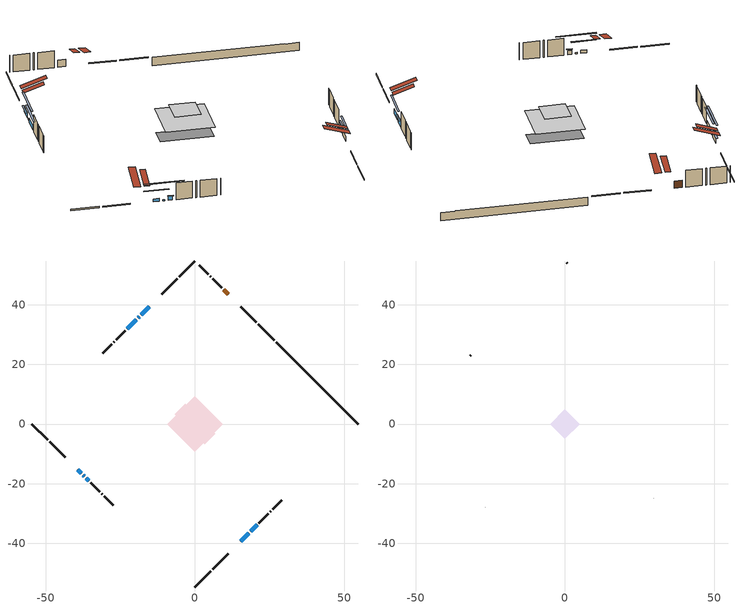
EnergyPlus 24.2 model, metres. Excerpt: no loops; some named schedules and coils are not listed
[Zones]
conditioned space
 floor adiabatic (AdiabaticFloorConstruction): -9.27,0 0,9.27 9.27,0 0,-9.27 z3.14
 floor foundation (Slab1 construction): -6.86,3.22 -3.22,6.86 6.86,-3.22 3.22,-6.86 z-1.69
 wall outside (RimJoist1 construction): 0,-54.67 5.34,-49.34 / -54.67,0 -49.34,-5.34 / 0,54.67 -5.34,49.34 / 26.56,28.11 21.22,33.45 z0.7:1
 wall outside (RimJoist2 construction): 5.99,-48.68 11.14,-43.53 / -48.68,-5.99 -43.53,-11.14 / -5.99,48.68 -11.14,43.53 / 20.56,34.11 15.42,39.26 z0.7:1
 wall outside (AdiabaticWallConstruction 1): 11.15,43.52 9.68,45 z0.7:2.73
 wall outside (AdiabaticWallConstruction): -15.4,39.27 -18,36.68 z0.7:2.06; 15.4,-39.27 18.02,-36.66 z0.7:2.08; -39.27,-15.4 -38.19,-16.48 z0.7:1.55; -18.65,36.02 -19.08,35.59 / -37.54,-17.13 -37.11,-17.56 z0.7:1.04; 18.67,-36 20.81,-33.87 z0.7:2.38; -36.46,-18.21 -35.7,-18.98 z0.7:1.9; -19.73,34.94 -22.73,31.95 z0.7:1.88
 wall outside (Wall1 construction): 21.46,-33.21 24.52,-30.15 / -35.04,-19.63 -31.98,-22.69 / -23.38,31.29 -26.44,28.23 / 9.02,45.65 5.96,48.71 z0.7:5.58
 wall outside (Wall2 construction): 25.18,-29.49 25.37,-29.31 / -31.32,-23.35 -31.14,-23.53 / -27.1,27.57 -27.28,27.39 / 5.3,49.37 5.12,49.55 z0.7:5.58
 wall outside (Wall3 construction): 26.02,-28.65 29.1,-25.57 / -30.48,-24.19 -27.4,-27.27 / -27.94,26.73 -31.02,23.65 / 4.46,50.21 1.38,53.29 z0.7:5.58
 wall foundation (FoundationWall1 construction): 27.21,27.46,-1.69 27.21,27.46,0.7 51.93,2.75,0.7 51.93,2.75,0.6 54.67,0,0.6 54.67,0,-1.69
 window (WindowConstruction): -15.4,39.27 -18,36.68 z0.7:2.06
 window (WindowConstruction 4): 15.4,-39.27 18.02,-36.66 z0.7:2.07
 window (WindowConstruction 5): -39.27,-15.4 -38.2,-16.48 z0.7:1.55
 window (WindowConstruction 6): -18.65,36.02 -19.08,35.6 z0.7:1.04
 window (WindowConstruction 7): -37.54,-17.13 -37.11,-17.56 z0.7:1.04
 window (WindowConstruction 1): 18.67,-36 20.81,-33.87 z0.7:2.38
 window (WindowConstruction 2): -36.46,-18.21 -35.7,-18.97 z0.7:1.9
 window (WindowConstruction 3): -19.73,34.94 -22.72,31.95 z0.7:1.88
 door (Door): 11.15,43.52 9.68,45 z0.7:2.73
 ceiling adiabatic (AdiabaticFloorConstruction): 0,-9.27 9.27,0 0,9.27 -9.27,0 z3.14
 roof outside (Roof2 construction): 14.75,-39.92,5.58 10.84,-36.02,7.42 9.81,-37.05,7.42 13.72,-40.95,5.58; -39.92,-14.75,5.58 -36.02,-10.84,7.42 -37.05,-9.81,7.42 -40.95,-13.72,5.58; -14.75,39.92,5.58 -10.84,36.02,7.42 -9.81,37.05,7.42 -13.72,40.95,5.58; 11.81,42.86,5.58 7.9,38.95,7.42 8.93,37.92,7.42 12.84,41.83,5.58
attic - vented
 floor to conditioned space (Floor1 construction Reversed): -4.91,0 0,4.91 4.91,0 0,-4.91 z5.58
 wall outside (Wall4 construction): 29.76,-24.91 29.83,-24.85 / -26.74,-27.93 -26.68,-27.99 / -31.68,22.99 -31.74,22.93 / 0.72,53.95 0.66,54.02 z0.7:5.58
 roof outside (Roof1 construction): 13.06,-41.61,5.58 8.27,-36.82,7.83 7.01,-38.09,7.83 11.8,-42.87,5.58; -41.61,-13.06,5.58 -36.82,-8.27,7.83 -38.09,-7.01,7.83 -42.87,-11.8,5.58; -13.06,41.61,5.58 -8.27,36.82,7.83 -7.01,38.09,7.83 -11.8,42.87,5.58; 13.5,41.17,5.58 8.71,36.39,7.83 9.97,35.13,7.83 14.76,39.91,5.58
shading: -18.14,36.53 -15.26,39.41 -15.55,39.7 -18.43,36.82 z2.26; 19.84,-34.83 13.58,-41.09 13.87,-41.38 20.13,-35.12 z4.65; -36.37,-18.3 -41.09,-13.58 -41.38,-13.87 -36.66,-18.59 z4.13; -22.67,32 -15.06,39.61 -15.35,39.9 -22.96,32.29 z6.12; -33.52,-21.15 -41.13,-13.54 -41.42,-13.83 -33.81,-21.44 z6.12; 20.95,-33.72 18.53,-36.14 18.82,-36.43 21.24,-34.01 z2.58; -35.56,-19.12 -36.6,-18.07 -36.89,-18.36 -35.85,-19.41 z2.1; -24.55,30.12 -17.91,36.76 -18.2,37.05 -24.84,30.41 z4.46
[Building]
Building 1: Terrain=Suburbs
[Site:Location]
Mont Joli AP_QC: Latitude {deg}=48.61; Longitude {deg}=-68.21; Time Zone {hr}=-5; Elevation {m}=52; Keep Site Location Information=Yes
[Site:GroundTemperature:Shallow]
-0.843868, -3.04892, -3.2255, -2.1791, 2.02165, 6.20283, 9.82768, 12.1239, 12.319, 10.4514, 6.91898, 2.86606
[Site:WaterMainsTemperature]
Calculation Method=Schedule; Temperature Schedule=mains temperature schedule
[Material] Roughness=Rough; Thermal Absorptance=0.9
Name | Thickness {m} | Conductivity {W/m-K} | Density {kg/m3} | Specific Heat {J/kg-K} | Solar Absorptance | Visible Absorptance
asphalt or fiberglass shingles | 0.00635 | 0.162714 | 1121.4 | 1465.45 | 0.84 | 0.84
ceiling loosefill ins | 0.169333 | 0.0480833 | 16.02 | 1046.75 | 0.7 | 0.7
ceiling stud and cavity | 0.1397 | 0.10237 | 65.682 | 1177.47 | 0.7 | 0.7
concrete 4.0 in. | 0.1016 | 1.803125 | 2242.8 | 837.4 | 0.7 | 0.7
concrete 8.0 in. | 0.2032 | 1.803125 | 2242.8 | 837.4 | 0.7 | 0.7
door material | 0.04445 | 0.0451087 | 512.64 | 1214.23 | 0.7 | 0.7
exterior vertical ins | 0.0244104 | 0.029427 | 32.04 | 1214.23 | 0.7 | 0.7
floor covering | 0.0127 | 0.0433444 | 54.468 | 1339.84 | 0.6 | 0.6
floor rigid ins; wall rigid ins 1 | 0.512978 | 0.029427 | 32.04 | 1214.23 | 0.7 | 0.7
floor stud and cavity | 0.1397 | 1.75129 | 37.0049 | 1207.88 | 0.7 | 0.7
furniture material conditioned space 1 | 0.1524 | 0.115458 | 640.8 | 1214.23 | 0.6 | 0.6
gypsum board | 0.0127 | 0.160291 | 801 | 837.4 | 0.6 | 0.6
gypsum board 1 | 0.0127 | 0.160291 | 801 | 837.4 | 0.7 | 0.7
osb sheathing 0.5 in. | 0.0127 | 0.115458 | 512.64 | 1214.23 | 0.7 | 0.7
osb sheathing 0.75 in. | 0.01905 | 0.115458 | 512.64 | 1214.23 | 0.7 | 0.7
osb sheathing 2.0 in. | 0.0508 | 0.115458 | 512.64 | 1214.23 | 0.7 | 0.7
rim joist stud and cavity | 0.0508 | 0.0451784 | 125.044 | 1163.47 | 0.6 | 0.6
rim joist stud and cavity 1 | 0.0508 | 0.029095 | 125.044 | 1163.47 | 0.6 | 0.6
roof rigid ins | 0.103632 | 0.029427 | 32.04 | 1214.23 | 0.7 | 0.7
roof stud and cavity | 0.2032 | 0.321642 | 78.34581 | 1123.46 | 0.7 | 0.7
wall rigid ins | 0.051816 | 0.029427 | 32.04 | 1214.23 | 0.7 | 0.7
wall stud and cavity | 0.1397 | 0.220388 | 139.0536 | 1170.24 | 0.7 | 0.7
wall stud and cavity 1 | 0.1397 | 0.365628 | 139.0536 | 1170.24 | 0.7 | 0.7
wall stud and cavity 2 | 0.1397 | 0.217966 | 139.0536 | 1170.24 | 0.7 | 0.7
wall stud and cavity 3 | 0.0889 | 6.9971 | 50.32683 | 1063.81 | 0.6 | 0.6
wall stud and cavity 4 | 0.0889 | 0.380278 | 52.3479 | 1209.89 | 0.7 | 0.7
wall stud and cavity 5 | 0.0889 | 0.391764 | 83.0341 | 1211.67 | 0.7 | 0.7
wood siding | 0.0254 | 0.102417 | 544.68 | 1172.36 | 0.4 | 0.4
wood siding 1 | 0.00254 | 0.102417 | 544.68 | 1172.36 | 0.4 | 0.4
wood siding 2; wood siding 3; wood siding 4 | 0.0254 | 0.102417 | 544.68 | 1172.36 | 0.7 | 0.7
[WindowMaterial:SimpleGlazingSystem]
Name | U-Factor {W/m2-K} | Solar Heat Gain Coefficient
WindowMaterial | 2.915653 | 0.67
WindowMaterial 1 | 2.89748 | 0.69
WindowMaterial 2 | 2.77768 | 0.66
WindowMaterial 3 | 2.92871 | 0.66
WindowMaterial 4 | 2.91452 | 0.67
WindowMaterial 5 | 2.76291 | 0.62
WindowMaterial 6 | 3.07009 | 0.43
[Construction]
AdiabaticFloorConstruction: floor stud and cavity, floor rigid ins, osb sheathing 0.75 in., floor covering
AdiabaticWallConstruction: wood siding 3, wall rigid ins 1, wall stud and cavity 4, gypsum board
AdiabaticWallConstruction 1: wood siding 4, wall rigid ins 1, wall stud and cavity 4, gypsum board
Door: door material
Floor1 construction Reversed: gypsum board, ceiling stud and cavity, ceiling loosefill ins
FoundationWall1 construction: concrete 8.0 in., gypsum board 1
furniture construction conditioned space 1: furniture material conditioned space 1
PartitionWallConstruction: gypsum board, wall stud and cavity 5, gypsum board
RimJoist1 construction: wood siding 2, osb sheathing 2.0 in., rim joist stud and cavity
RimJoist2 construction: wood siding 2, osb sheathing 2.0 in., rim joist stud and cavity 1
Roof1 construction: asphalt or fiberglass shingles
Roof2 construction: asphalt or fiberglass shingles, roof rigid ins, osb sheathing 0.75 in., roof stud and cavity, gypsum board
Slab1 construction: concrete 4.0 in.
Wall1 construction: wood siding, wall rigid ins, osb sheathing 0.5 in., wall stud and cavity, gypsum board
Wall2 construction: wood siding, wall rigid ins, osb sheathing 0.5 in., wall stud and cavity 1, gypsum board
Wall3 construction: wood siding, wall rigid ins, osb sheathing 0.5 in., wall stud and cavity 2, gypsum board
Wall4 construction: wood siding 1, wall stud and cavity 3
WindowConstruction: WindowMaterial
WindowConstruction 1: WindowMaterial 1
WindowConstruction 2: WindowMaterial 2
WindowConstruction 3: WindowMaterial 3
WindowConstruction 4: WindowMaterial 4
WindowConstruction 5: WindowMaterial 5
WindowConstruction 6; WindowConstruction 7: WindowMaterial 6
[Zone] Multiplier=1; Part of Total Floor Area=Yes
Name | Volume {m3}
attic - vented | 17.6972
conditioned space | 613.2
[Space]
Name | Zone | Volume {m3}
attic - vented 1 | attic - vented | 17.6972
conditioned space 1 | conditioned space | 613.2
[ZoneInfiltration:EffectiveLeakageArea]
infil attic - vented 1: Zone or Space=attic - vented 1; Schedule=Always On Discrete; Effective Air Leakage Area {cm2}=1680.35; Stack Coefficient=0.000496045; Wind Coefficient=1.50481e-05
[ZoneMixing]
whole house fan mix: Zone or Space=attic - vented; Schedule=Always On Continuous; Design Flow Rate Calculation Method=Flow/Zone; Design Flow Rate {m3/s}=0; Source Zone or Space=conditioned space
[SurfaceProperty:ExposedFoundationPerimeter]
Slab1: Exposed Perimeter Calculation Method=TotalExposedPerimeter; Total Exposed Perimeter {m}=38.831
[InternalMass] Zone or ZoneList=conditioned space; Space or SpaceList=conditioned space 1
Name | Construction | Surface Area {m2}
furniture mass conditioned space 1 | furniture construction conditioned space 1 | 98.1201
partition wall mass | PartitionWallConstruction | 245.3
[Lights]
interior lighting: Zone or ZoneList or Space or SpaceList=conditioned space 1; Schedule=interior lighting schedule; Design Level Calculation Method=LightingLevel; Lighting Level {W}=343.2; Return Air Fraction=0; Fraction Radiant=0.6; Fraction Visible=0.2; Fraction Replaceable=1
[People]
occupants: Zone or ZoneList or Space or SpaceList=conditioned space 1; Number of People Schedule=occupants schedule; Number of People Calculation Method=People; Number of People=3; Fraction Radiant=0.314171; Sensible Heat Fraction=0.56303; Activity Level Schedule=occupants activity schedule; Carbon Dioxide Generation Rate {m3/s-W}=0; Enable ASHRAE 55 Comfort Warnings=No; Mean Radiant Temperature Calculation Type=EnclosureAveraged
[ElectricEquipment] Zone or ZoneList or Space or SpaceList=conditioned space 1; Design Level Calculation Method=EquipmentLevel
Name | Schedule | Design Level {W} | Fraction Latent | Fraction Radiant | Fraction Lost
clothes dryer | clothes dryer schedule | 140.772 | 0.015 | 0.081 | 0.85
clothes washer | clothes washer schedule | 32.1985 | 0.03 | 0.162 | 0.7
cooking range | cooking range schedule | 215.147 | 0.08 | 0.432 | 0.2
dishwasher | dishwasher schedule | 66.8632 | 0.3 | 0.18 | 0.4
fridge | fridge schedule | 72.9452 | 0 | 0.6 | 0
mech vent house fan | mech vent house fan schedule | 10 | 0 | 0 | 1
mech vent house fan cfis | mech vent house fan cfis schedule | 0 | 0 | 0 | 0
misc plug loads | misc plug loads schedule | 494.7 | 0.045 | 0.513 | 0.1
whole house fan | Always On Discrete | 0 | 0 | 0 | 1
[OtherEquipment] Zone or ZoneList or Space or SpaceList=conditioned space 1; Design Level Calculation Method=EquipmentLevel
Name | Fuel Type | Schedule | Design Level {W} | Fraction Latent | Fraction Radiant | Fraction Lost
clothes dryer 1 | Electricity | clothes dryer schedule | 0 | 0.015 | 0.081 | 0.85
cooking range 1 | Electricity | cooking range schedule | 0 | 0.08 | 0.432 | 0.2
general water use latent | None | general water use schedule | 62.594 | 1 | 0 | 0
general water use sensible | None | general water use schedule | -61.6891 | 0 | 0.6 | 0
mech vent house fan latent load | None | Always On Discrete | 0 | 1 | 0 | 0
mech vent house fan sensible load | None | Always On Discrete | 0 | 0 | 0 | 0
water heater energy adjustment1 | Electricity | Always On Discrete | 0.01 | 0 | 0 | 1
[ZoneInfiltration:DesignFlowRate] Zone or ZoneList or Space or SpaceList=conditioned space 1; Schedule=Always On Discrete; Design Flow Rate Calculation Method=Flow/Zone; Design Flow Rate {m3/s}=0
infil flow; natural vent flow; whole house fan flow
[ZoneControl:Thermostat]
conditioned space Thermostat: Zone or ZoneList=conditioned space; Control Type Schedule=conditioned space Thermostat Schedule; Control 1=conditioned space temperature setpoint; Temperature Difference Between Cutout And Setpoint {deltaC}=0
[ThermostatSetpoint:DualSetpoint]
conditioned space temperature setpoint: Heating Setpoint Temperature Schedule=heating setpoint; Cooling Setpoint Temperature Schedule=cooling setpoint
[AirLoopHVAC:UnitarySystem]
unit heater unitary system: Control Type=Load; Controlling Zone or Thermostat Location=conditioned space; Dehumidification Control Type=None; Availability Schedule=Always On Discrete; Supply Fan=unit heater supply fan; Fan Placement=BlowThrough; Supply Air Fan Operating Mode Schedule=unit heater auto fan schedule; Heating Coil=unit heater htg coil; DX Heating Coil Sizing Ratio=1; Use DOAS DX Cooling Coil=No; Minimum Supply Air Temperature {C}=2; Latent Load Control=SensibleOnlyLoadControl; Cooling Supply Air Flow Rate Method=None; Heating Supply Air Flow Rate Method=SupplyAirFlowRate; Heating Supply Air Flow Rate {m3/s}=0.00141584; No Load Supply Air Flow Rate Method=SupplyAirFlowRate; No Load Supply Air Flow Rate {m3/s}=0; No Load Supply Air Flow Rate Control Set To Low Speed=Yes; Maximum Supply Air Temperature {C}=48.8889; Maximum Outdoor Dry-Bulb Temperature for Supplemental Heater Operation {C}=21; Ancillary On-Cycle Electric Power {W}=0; Ancillary Off-Cycle Electric Power {W}=0
[Zone equipment]
conditioned space: electric baseboard, unit heater unitary system
[Foundation:Kiva]
Foundation Kiva 1: Initial Indoor Air Temperature {C}=21; Wall Height Above Grade {m}=0.700004; Wall Depth Below Slab {m}=0.2032; Custom Block Material Name 1=exterior vertical ins; Custom Block Depth 1 {m}=2.39; Custom Block X Position 1 {m}=0.2159; Custom Block Z Position 1 {m}=0
[Foundation:Kiva:Settings]
Soil Conductivity {W/m-K}=0.849921; Soil Density {kg/m3}=1842.3; Soil Specific Heat {J/kg-K}=418.7; Ground Solar Absorptivity=0.9; Ground Thermal Absorptivity=0.9; Ground Surface Roughness {m}=0.03; Far-Field Width {m}=40; Deep-Ground Boundary Condition=ZeroFlux; Deep-Ground Depth {m}=40; Minimum Cell Dimension {m}=0.2; Maximum Cell Growth Coefficient=3; Simulation Timestep=Timestep
[Exterior:Lights]
exterior lighting: Schedule=exterior lighting schedule; Design Level {W}=75.6
[EnergyManagementSystem:Sensor] Output:Variable or Output:Meter Index Key=conditioned space
Name | Output:Variable or Output:Meter
conditioned_space_clg_unmet_s | Zone Cooling Setpoint Not Met Time
conditioned_space_htg_unmet_s | Zone Heating Setpoint Not Met Time
fridge_tin_s; tin_s; tin_s_1 | Zone Mean Air Temperature
tout_s | Zone Outdoor Air Drybulb Temperature
win_s | Zone Air Humidity Ratio
[Schedule:Constant]
Name | Hourly Value
Always On Continuous; mech vent house fan schedule; mech vent house fan cfis schedule; Always On Discrete | 1
occupants activity schedule | 117.228
fridge schedule; unit heater auto fan schedule | 0
[Schedule:Week:Daily]
interior lighting schedule Week Rule - Jan1-Jan27: interior lighting schedule day, interior lighting schedule day, interior lighting schedule day, interior lighting schedule day, interior lighting schedule day, interior lighting schedule day, interior lighting schedule day, interior lighting schedule default day, interior lighting schedule default day, interior lighting schedule default day, interior lighting schedule default day, interior lighting schedule default day
interior lighting schedule Week Rule - Jan28-Feb3: interior lighting schedule day, interior lighting schedule day, interior lighting schedule day, interior lighting schedule day, interior lighting schedule day 1, interior lighting schedule day 1, interior lighting schedule day 1, interior lighting schedule default day, interior lighting schedule default day, interior lighting schedule default day, interior lighting schedule default day, interior lighting schedule default day
interior lighting schedule Week Rule - Feb4-Feb24: interior lighting schedule day 1, interior lighting schedule day 1, interior lighting schedule day 1, interior lighting schedule day 1, interior lighting schedule day 1, interior lighting schedule day 1, interior lighting schedule day 1, interior lighting schedule default day, interior lighting schedule default day, interior lighting schedule default day, interior lighting schedule default day, interior lighting schedule default day
interior lighting schedule Week Rule - Feb25-Mar3: interior lighting schedule day 1, interior lighting schedule day 1, interior lighting schedule day 1, interior lighting schedule day 1, interior lighting schedule day 2, interior lighting schedule day 2, interior lighting schedule day 2, interior lighting schedule default day, interior lighting schedule default day, interior lighting schedule default day, interior lighting schedule default day, interior lighting schedule default day
interior lighting schedule Week Rule - Mar4-Mar31: interior lighting schedule day 2, interior lighting schedule day 2, interior lighting schedule day 2, interior lighting schedule day 2, interior lighting schedule day 2, interior lighting schedule day 2, interior lighting schedule day 2, interior lighting schedule default day, interior lighting schedule default day, interior lighting schedule default day, interior lighting schedule default day, interior lighting schedule default day
interior lighting schedule Week Rule - Apr1-Apr28: interior lighting schedule day 3, interior lighting schedule day 3, interior lighting schedule day 3, interior lighting schedule day 3, interior lighting schedule day 3, interior lighting schedule day 3, interior lighting schedule day 3, interior lighting schedule default day, interior lighting schedule default day, interior lighting schedule default day, interior lighting schedule default day, interior lighting schedule default day
interior lighting schedule Week Rule - Apr29-May5: interior lighting schedule day 3, interior lighting schedule day 3, interior lighting schedule day 4, interior lighting schedule day 4, interior lighting schedule day 4, interior lighting schedule day 4, interior lighting schedule day 4, interior lighting schedule default day, interior lighting schedule default day, interior lighting schedule default day, interior lighting schedule default day, interior lighting schedule default day
interior lighting schedule Week Rule - May6-May26: interior lighting schedule day 4, interior lighting schedule day 4, interior lighting schedule day 4, interior lighting schedule day 4, interior lighting schedule day 4, interior lighting schedule day 4, interior lighting schedule day 4, interior lighting schedule default day, interior lighting schedule default day, interior lighting schedule default day, interior lighting schedule default day, interior lighting schedule default day
interior lighting schedule Week Rule - May27-Jun2: interior lighting schedule day 4, interior lighting schedule day 4, interior lighting schedule day 4, interior lighting schedule day 4, interior lighting schedule day 4, interior lighting schedule day 5, interior lighting schedule day 5, interior lighting schedule default day, interior lighting schedule default day, interior lighting schedule default day, interior lighting schedule default day, interior lighting schedule default day
interior lighting schedule Week Rule - Jun3-Jun30: interior lighting schedule day 5, interior lighting schedule day 5, interior lighting schedule day 5, interior lighting schedule day 5, interior lighting schedule day 5, interior lighting schedule day 5, interior lighting schedule day 5, interior lighting schedule default day, interior lighting schedule default day, interior lighting schedule default day, interior lighting schedule default day, interior lighting schedule default day
interior lighting schedule Week Rule - Jul1-Jul28: interior lighting schedule day 6, interior lighting schedule day 6, interior lighting schedule day 6, interior lighting schedule day 6, interior lighting schedule day 6, interior lighting schedule day 6, interior lighting schedule day 6, interior lighting schedule default day, interior lighting schedule default day, interior lighting schedule default day, interior lighting schedule default day, interior lighting schedule default day
interior lighting schedule Week Rule - Jul29-Aug4: interior lighting schedule day 6, interior lighting schedule day 6, interior lighting schedule day 6, interior lighting schedule day 7, interior lighting schedule day 7, interior lighting schedule day 7, interior lighting schedule day 7, interior lighting schedule default day, interior lighting schedule default day, interior lighting schedule default day, interior lighting schedule default day, interior lighting schedule default day
interior lighting schedule Week Rule - Aug5-Aug25: interior lighting schedule day 7, interior lighting schedule day 7, interior lighting schedule day 7, interior lighting schedule day 7, interior lighting schedule day 7, interior lighting schedule day 7, interior lighting schedule day 7, interior lighting schedule default day, interior lighting schedule default day, interior lighting schedule default day, interior lighting schedule default day, interior lighting schedule default day
interior lighting schedule Week Rule - Aug26-Sep1: interior lighting schedule day 7, interior lighting schedule day 7, interior lighting schedule day 7, interior lighting schedule day 7, interior lighting schedule day 7, interior lighting schedule day 7, interior lighting schedule day 8, interior lighting schedule default day, interior lighting schedule default day, interior lighting schedule default day, interior lighting schedule default day, interior lighting schedule default day
interior lighting schedule Week Rule - Sep2-Sep29: interior lighting schedule day 8, interior lighting schedule day 8, interior lighting schedule day 8, interior lighting schedule day 8, interior lighting schedule day 8, interior lighting schedule day 8, interior lighting schedule day 8, interior lighting schedule default day, interior lighting schedule default day, interior lighting schedule default day, interior lighting schedule default day, interior lighting schedule default day
interior lighting schedule Week Rule - Sep30-Oct6: interior lighting schedule day 8, interior lighting schedule day 9, interior lighting schedule day 9, interior lighting schedule day 9, interior lighting schedule day 9, interior lighting schedule day 9, interior lighting schedule day 9, interior lighting schedule default day, interior lighting schedule default day, interior lighting schedule default day, interior lighting schedule default day, interior lighting schedule default day
interior lighting schedule Week Rule - Oct7-Oct27: interior lighting schedule day 9, interior lighting schedule day 9, interior lighting schedule day 9, interior lighting schedule day 9, interior lighting schedule day 9, interior lighting schedule day 9, interior lighting schedule day 9, interior lighting schedule default day, interior lighting schedule default day, interior lighting schedule default day, interior lighting schedule default day, interior lighting schedule default day
interior lighting schedule Week Rule - Oct28-Nov3: interior lighting schedule day 9, interior lighting schedule day 9, interior lighting schedule day 9, interior lighting schedule day 9, interior lighting schedule day 10, interior lighting schedule day 10, interior lighting schedule day 10, interior lighting schedule default day, interior lighting schedule default day, interior lighting schedule default day, interior lighting schedule default day, interior lighting schedule default day
interior lighting schedule Week Rule - Nov4-Nov24: interior lighting schedule day 10, interior lighting schedule day 10, interior lighting schedule day 10, interior lighting schedule day 10, interior lighting schedule day 10, interior lighting schedule day 10, interior lighting schedule day 10, interior lighting schedule default day, interior lighting schedule default day, interior lighting schedule default day, interior lighting schedule default day, interior lighting schedule default day
interior lighting schedule Week Rule - Nov25-Dec1: interior lighting schedule day 10, interior lighting schedule day 10, interior lighting schedule day 10, interior lighting schedule day 10, interior lighting schedule day 10, interior lighting schedule day 10, interior lighting schedule day 11, interior lighting schedule default day, interior lighting schedule default day, interior lighting schedule default day, interior lighting schedule default day, interior lighting schedule default day
interior lighting schedule Week Rule - Dec2-Dec31: interior lighting schedule day 11, interior lighting schedule day 11, interior lighting schedule day 11, interior lighting schedule day 11, interior lighting schedule day 11, interior lighting schedule day 11, interior lighting schedule day 11, interior lighting schedule default day, interior lighting schedule default day, interior lighting schedule default day, interior lighting schedule default day, interior lighting schedule default day
occupants schedule Week Rule - Jan1-Dec31: occupants schedule day, occupants schedule day, occupants schedule day, occupants schedule day, occupants schedule day, occupants schedule day, occupants schedule day, occupants schedule default day, occupants schedule default day, occupants schedule default day, occupants schedule default day, occupants schedule default day
clothes dryer schedule Week Rule - Jan1-Dec31: clothes dryer schedule day, clothes dryer schedule day, clothes dryer schedule day, clothes dryer schedule day, clothes dryer schedule day, clothes dryer schedule day, clothes dryer schedule day, clothes dryer schedule default day, clothes dryer schedule default day, clothes dryer schedule default day, clothes dryer schedule default day, clothes dryer schedule default day
clothes washer schedule Week Rule - Jan1-Dec31: clothes washer schedule day, clothes washer schedule day, clothes washer schedule day, clothes washer schedule day, clothes washer schedule day, clothes washer schedule day, clothes washer schedule day, clothes washer schedule default day, clothes washer schedule default day, clothes washer schedule default day, clothes washer schedule default day, clothes washer schedule default day
cooking range schedule Week Rule - Jan1-Dec31: cooking range schedule day, cooking range schedule day, cooking range schedule day, cooking range schedule day, cooking range schedule day, cooking range schedule day, cooking range schedule day, cooking range schedule default day, cooking range schedule default day, cooking range schedule default day, cooking range schedule default day, cooking range schedule default day
dishwasher schedule Week Rule - Jan1-Dec31: dishwasher schedule day, dishwasher schedule day, dishwasher schedule day, dishwasher schedule day, dishwasher schedule day, dishwasher schedule day, dishwasher schedule day, dishwasher schedule default day, dishwasher schedule default day, dishwasher schedule default day, dishwasher schedule default day, dishwasher schedule default day
misc plug loads schedule Week Rule - Jan1-Dec31: misc plug loads schedule day, misc plug loads schedule day, misc plug loads schedule day, misc plug loads schedule day, misc plug loads schedule day, misc plug loads schedule day, misc plug loads schedule day, misc plug loads schedule default day, misc plug loads schedule default day, misc plug loads schedule default day, misc plug loads schedule default day, misc plug loads schedule default day
general water use schedule Week Rule - Jan1-Dec31: general water use schedule day, general water use schedule day, general water use schedule day, general water use schedule day, general water use schedule day, general water use schedule day, general water use schedule day, general water use schedule default day, general water use schedule default day, general water use schedule default day, general water use schedule default day, general water use schedule default day
exterior lighting schedule Week Rule - Jan1-Jan27: exterior lighting schedule day, exterior lighting schedule day, exterior lighting schedule day, exterior lighting schedule day, exterior lighting schedule day, exterior lighting schedule day, exterior lighting schedule day, exterior lighting schedule default day, exterior lighting schedule default day, exterior lighting schedule default day, exterior lighting schedule default day, exterior lighting schedule default day
exterior lighting schedule Week Rule - Jan28-Feb3: exterior lighting schedule day, exterior lighting schedule day, exterior lighting schedule day, exterior lighting schedule day, exterior lighting schedule day 1, exterior lighting schedule day 1, exterior lighting schedule day 1, exterior lighting schedule default day, exterior lighting schedule default day, exterior lighting schedule default day, exterior lighting schedule default day, exterior lighting schedule default day
exterior lighting schedule Week Rule - Feb4-Feb24: exterior lighting schedule day 1, exterior lighting schedule day 1, exterior lighting schedule day 1, exterior lighting schedule day 1, exterior lighting schedule day 1, exterior lighting schedule day 1, exterior lighting schedule day 1, exterior lighting schedule default day, exterior lighting schedule default day, exterior lighting schedule default day, exterior lighting schedule default day, exterior lighting schedule default day
exterior lighting schedule Week Rule - Feb25-Mar3: exterior lighting schedule day 1, exterior lighting schedule day 1, exterior lighting schedule day 1, exterior lighting schedule day 1, exterior lighting schedule day 2, exterior lighting schedule day 2, exterior lighting schedule day 2, exterior lighting schedule default day, exterior lighting schedule default day, exterior lighting schedule default day, exterior lighting schedule default day, exterior lighting schedule default day
exterior lighting schedule Week Rule - Mar4-Mar31: exterior lighting schedule day 2, exterior lighting schedule day 2, exterior lighting schedule day 2, exterior lighting schedule day 2, exterior lighting schedule day 2, exterior lighting schedule day 2, exterior lighting schedule day 2, exterior lighting schedule default day, exterior lighting schedule default day, exterior lighting schedule default day, exterior lighting schedule default day, exterior lighting schedule default day
exterior lighting schedule Week Rule - Apr1-Apr28: exterior lighting schedule day 3, exterior lighting schedule day 3, exterior lighting schedule day 3, exterior lighting schedule day 3, exterior lighting schedule day 3, exterior lighting schedule day 3, exterior lighting schedule day 3, exterior lighting schedule default day, exterior lighting schedule default day, exterior lighting schedule default day, exterior lighting schedule default day, exterior lighting schedule default day
exterior lighting schedule Week Rule - Apr29-May5: exterior lighting schedule day 3, exterior lighting schedule day 3, exterior lighting schedule day 4, exterior lighting schedule day 4, exterior lighting schedule day 4, exterior lighting schedule day 4, exterior lighting schedule day 4, exterior lighting schedule default day, exterior lighting schedule default day, exterior lighting schedule default day, exterior lighting schedule default day, exterior lighting schedule default day
exterior lighting schedule Week Rule - May6-May26: exterior lighting schedule day 4, exterior lighting schedule day 4, exterior lighting schedule day 4, exterior lighting schedule day 4, exterior lighting schedule day 4, exterior lighting schedule day 4, exterior lighting schedule day 4, exterior lighting schedule default day, exterior lighting schedule default day, exterior lighting schedule default day, exterior lighting schedule default day, exterior lighting schedule default day
exterior lighting schedule Week Rule - May27-Jun2: exterior lighting schedule day 4, exterior lighting schedule day 4, exterior lighting schedule day 4, exterior lighting schedule day 4, exterior lighting schedule day 4, exterior lighting schedule day 5, exterior lighting schedule day 5, exterior lighting schedule default day, exterior lighting schedule default day, exterior lighting schedule default day, exterior lighting schedule default day, exterior lighting schedule default day
exterior lighting schedule Week Rule - Jun3-Jun30: exterior lighting schedule day 5, exterior lighting schedule day 5, exterior lighting schedule day 5, exterior lighting schedule day 5, exterior lighting schedule day 5, exterior lighting schedule day 5, exterior lighting schedule day 5, exterior lighting schedule default day, exterior lighting schedule default day, exterior lighting schedule default day, exterior lighting schedule default day, exterior lighting schedule default day
exterior lighting schedule Week Rule - Jul1-Jul28: exterior lighting schedule day 6, exterior lighting schedule day 6, exterior lighting schedule day 6, exterior lighting schedule day 6, exterior lighting schedule day 6, exterior lighting schedule day 6, exterior lighting schedule day 6, exterior lighting schedule default day, exterior lighting schedule default day, exterior lighting schedule default day, exterior lighting schedule default day, exterior lighting schedule default day
exterior lighting schedule Week Rule - Jul29-Aug4: exterior lighting schedule day 6, exterior lighting schedule day 6, exterior lighting schedule day 6, exterior lighting schedule day 7, exterior lighting schedule day 7, exterior lighting schedule day 7, exterior lighting schedule day 7, exterior lighting schedule default day, exterior lighting schedule default day, exterior lighting schedule default day, exterior lighting schedule default day, exterior lighting schedule default day
exterior lighting schedule Week Rule - Aug5-Aug25: exterior lighting schedule day 7, exterior lighting schedule day 7, exterior lighting schedule day 7, exterior lighting schedule day 7, exterior lighting schedule day 7, exterior lighting schedule day 7, exterior lighting schedule day 7, exterior lighting schedule default day, exterior lighting schedule default day, exterior lighting schedule default day, exterior lighting schedule default day, exterior lighting schedule default day
exterior lighting schedule Week Rule - Aug26-Sep1: exterior lighting schedule day 7, exterior lighting schedule day 7, exterior lighting schedule day 7, exterior lighting schedule day 7, exterior lighting schedule day 7, exterior lighting schedule day 7, exterior lighting schedule day 8, exterior lighting schedule default day, exterior lighting schedule default day, exterior lighting schedule default day, exterior lighting schedule default day, exterior lighting schedule default day
exterior lighting schedule Week Rule - Sep2-Sep29: exterior lighting schedule day 8, exterior lighting schedule day 8, exterior lighting schedule day 8, exterior lighting schedule day 8, exterior lighting schedule day 8, exterior lighting schedule day 8, exterior lighting schedule day 8, exterior lighting schedule default day, exterior lighting schedule default day, exterior lighting schedule default day, exterior lighting schedule default day, exterior lighting schedule default day
[Schedule:Year]
interior lighting schedule: interior lighting schedule Week Rule - Jan1-Jan27, 1, 1, 1, 27, interior lighting schedule Week Rule - Jan28-Feb3, 1, 28, 2, 3, interior lighting schedule Week Rule - Feb4-Feb24, 2, 4, 2, 24, interior lighting schedule Week Rule - Feb25-Mar3, 2, 25, 3, 3, interior lighting schedule Week Rule - Mar4-Mar31, 3, 4, 3, 31, interior lighting schedule Week Rule - Apr1-Apr28, 4, 1, 4, 28, interior lighting schedule Week Rule - Apr29-May5, 4, 29, 5, 5, interior lighting schedule Week Rule - May6-May26, 5, 6, 5, 26, interior lighting schedule Week Rule - May27-Jun2, 5, 27, 6, 2, interior lighting schedule Week Rule - Jun3-Jun30, 6, 3, 6, 30, interior lighting schedule Week Rule - Jul1-Jul28, 7, 1, 7, 28, interior lighting schedule Week Rule - Jul29-Aug4, 7, 29, 8, 4, interior lighting schedule Week Rule - Aug5-Aug25, 8, 5, 8, 25, interior lighting schedule Week Rule - Aug26-Sep1, 8, 26, 9, 1, interior lighting schedule Week Rule - Sep2-Sep29, 9, 2, 9, 29, interior lighting schedule Week Rule - Sep30-Oct6, 9, 30, 10, 6, interior lighting schedule Week Rule - Oct7-Oct27, 10, 7, 10, 27, interior lighting schedule Week Rule - Oct28-Nov3, 10, 28, 11, 3, interior lighting schedule Week Rule - Nov4-Nov24, 11, 4, 11, 24, interior lighting schedule Week Rule - Nov25-Dec1, 11, 25, 12, 1, interior lighting schedule Week Rule - Dec2-Dec31, 12, 2, 12, 31
occupants schedule: occupants schedule Week Rule - Jan1-Dec31, 1, 1, 12, 31
clothes dryer schedule: clothes dryer schedule Week Rule - Jan1-Dec31, 1, 1, 12, 31
clothes washer schedule: clothes washer schedule Week Rule - Jan1-Dec31, 1, 1, 12, 31
cooking range schedule: cooking range schedule Week Rule - Jan1-Dec31, 1, 1, 12, 31
dishwasher schedule: dishwasher schedule Week Rule - Jan1-Dec31, 1, 1, 12, 31
misc plug loads schedule: misc plug loads schedule Week Rule - Jan1-Dec31, 1, 1, 12, 31
general water use schedule: general water use schedule Week Rule - Jan1-Dec31, 1, 1, 12, 31
exterior lighting schedule: exterior lighting schedule Week Rule - Jan1-Jan27, 1, 1, 1, 27, exterior lighting schedule Week Rule - Jan28-Feb3, 1, 28, 2, 3, exterior lighting schedule Week Rule - Feb4-Feb24, 2, 4, 2, 24, exterior lighting schedule Week Rule - Feb25-Mar3, 2, 25, 3, 3, exterior lighting schedule Week Rule - Mar4-Mar31, 3, 4, 3, 31, exterior lighting schedule Week Rule - Apr1-Apr28, 4, 1, 4, 28, exterior lighting schedule Week Rule - Apr29-May5, 4, 29, 5, 5, exterior lighting schedule Week Rule - May6-May26, 5, 6, 5, 26, exterior lighting schedule Week Rule - May27-Jun2, 5, 27, 6, 2, exterior lighting schedule Week Rule - Jun3-Jun30, 6, 3, 6, 30, exterior lighting schedule Week Rule - Jul1-Jul28, 7, 1, 7, 28, exterior lighting schedule Week Rule - Jul29-Aug4, 7, 29, 8, 4, exterior lighting schedule Week Rule - Aug5-Aug25, 8, 5, 8, 25, exterior lighting schedule Week Rule - Aug26-Sep1, 8, 26, 9, 1, exterior lighting schedule Week Rule - Sep2-Sep29, 9, 2, 9, 29, exterior lighting schedule Week Rule - Sep30-Oct6, 9, 30, 10, 6, exterior lighting schedule Week Rule - Oct7-Oct27, 10, 7, 10, 27, exterior lighting schedule Week Rule - Oct28-Nov3, 10, 28, 11, 3, exterior lighting schedule Week Rule - Nov4-Nov24, 11, 4, 11, 24, exterior lighting schedule Week Rule - Nov25-Dec1, 11, 25, 12, 1, exterior lighting schedule Week Rule - Dec2-Dec31, 12, 2, 12, 31
[Schedule:Compact]
conditioned space Thermostat Schedule: Through: 12/31, For: AllDays, Until: 24:00, 4
mains temperature schedule: Through: 01/01, For: AllDays, Until: 24:00, 4.55833, Through: 01/02, For: AllDays, Until: 24:00, 4.48833, Through: 01/03, For: AllDays, Until: 24:00, 4.41944, Through: 01/04, For: AllDays, Until: 24:00, 4.35111, Through: 01/05, For: AllDays, Until: 24:00, 4.28389, Through: 01/06, For: AllDays, Until: 24:00, 4.21778, Through: 01/07, For: AllDays, Until: 24:00, 4.15278, Through: 01/08, For: AllDays, Until: 24:00, 4.08889, Through: 01/09, For: AllDays, Until: 24:00, 4.02611, Through: 01/10, For: AllDays, Until: 24:00, 3.96444, Through: 01/11, For: AllDays, Until: 24:00, 3.90333, Through: 01/12, For: AllDays, Until: 24:00, 3.84389, Through: 01/13, For: AllDays, Until: 24:00, 3.78556, Through: 01/14, For: AllDays, Until: 24:00, 3.72833, Through: 01/15, For: AllDays, Until: 24:00, 3.67222, Through: 01/16, For: AllDays, Until: 24:00, 3.61722, Through: 01/17, For: AllDays, Until: 24:00, 3.56333, Through: 01/18, For: AllDays, Until: 24:00, 3.51111, Through: 01/19, For: AllDays, Until: 24:00, 3.46, Through: 01/20, For: AllDays, Until: 24:00, 3.41, Through: 01/21, For: AllDays, Until: 24:00, 3.36111, Through: 01/22, For: AllDays, Until: 24:00, 3.31389, Through: 01/23, For: AllDays, Until: 24:00, 3.26778, Through: 01/24, For: AllDays, Until: 24:00, 3.22278, Through: 01/25, For: AllDays, Until: 24:00, 3.17944, Through: 01/26, For: AllDays, Until: 24:00, 3.13722, Through: 01/27, For: AllDays, Until: 24:00, 3.09667, Through: 01/28, For: AllDays, Until: 24:00, 3.05722, Through: 01/29, For: AllDays, Until: 24:00, 3.01944, Through: 01/30, For: AllDays, Until: 24:00, 2.98278, Through: 01/31, For: AllDays, Until: 24:00, 2.94778, Through: 02/01, For: AllDays, Until: 24:00, 2.91389, Through: 02/02, For: AllDays, Until: 24:00, 2.88167, Through: 02/03, For: AllDays, Until: 24:00, 2.85056, Through: 02/04, For: AllDays, Until: 24:00, 2.82111, Through: 02/05, For: AllDays, Until: 24:00, 2.79278, Through: 02/06, For: AllDays, Until: 24:00, 2.76667, Through: 02/07, For: AllDays, Until: 24:00, 2.74111, Through: 02/08, For: AllDays, Until: 24:00, 2.71778, Through: 02/09, For: AllDays, Until: 24:00, 2.69556, Through: 02/10, For: AllDays, Until: 24:00, 2.675, Through: 02/11, For: AllDays, Until: 24:00, 2.65556, Through: 02/12, For: AllDays, Until: 24:00, 2.63833, Through: 02/13, For: AllDays, Until: 24:00, 2.62222, Through: 02/14, For: AllDays, Until: 24:00, 2.60722, Through: 02/15, For: AllDays, Until: 24:00, 2.59389, Through: 02/16, For: AllDays, Until: 24:00, 2.58278, Through: 02/17, For: AllDays, Until: 24:00, 2.57222, Through: 02/18, For: AllDays, Until: 24:00, 2.56389, Through: 02/19, For: AllDays, Until: 24:00, 2.55667, Through: 02/20, For: AllDays, Until: 24:00, 2.55111, Through: 02/21, For: AllDays, Until: 24:00, 2.54722, Through: 02/22, For: AllDays, Until: 24:00, 2.545, Through: 02/23, For: AllDays, Until: 24:00, 2.54389, Through: 02/24, For: AllDays, Until: 24:00, 2.54444, Through: 02/25, For: AllDays, Until: 24:00, 2.54667, Through: 02/26, For: AllDays, Until: 24:00, 2.55056, Through: 02/27, For: AllDays, Until: 24:00, 2.55556, Through: 02/28, For: AllDays, Until: 24:00, 2.56222, Through: 03/01, For: AllDays, Until: 24:00, 2.57056, Through: 03/02, For: AllDays, Until: 24:00, 2.58, Through: 03/03, For: AllDays, Until: 24:00, 2.59167, Through: 03/04, For: AllDays, Until: 24:00, 2.60444, Through: 03/05, For: AllDays, Until: 24:00, 2.61889, Through: 03/06, For: AllDays, Until: 24:00, 2.63444, Through: 03/07, For: AllDays, Until: 24:00, 2.65167, Through: 03/08, For: AllDays, Until: 24:00, 2.67056, Through: 03/09, For: AllDays, Until: 24:00, 2.69111, Through: 03/10, For: AllDays, Until: 24:00, 2.71278, Through: 03/11, For: AllDays, Until: 24:00, 2.73611, Through: 03/12, For: AllDays, Until: 24:00, 2.76111, Through: 03/13, For: AllDays, Until: 24:00, 2.78722, Through: 03/14, For: AllDays, Until: 24:00, 2.815, Through: 03/15, For: AllDays, Until: 24:00, 2.84389, Through: 03/16, For: AllDays, Until: 24:00, 2.87444, Through: 03/17, For: AllDays, Until: 24:00, 2.90667, Through: 03/18, For: AllDays, Until: 24:00, 2.94, Through: 03/19, For: AllDays, Until: 24:00, 2.975, Through: 03/20, For: AllDays, Until: 24:00, 3.01111, Through: 03/21, For: AllDays, Until: 24:00, 3.04889, Through: 03/22, For: AllDays, Until: 24:00, 3.08833, Through: 03/23, For: AllDays, Until: 24:00, 3.12833, Through: 03/24, For: AllDays, Until: 24:00, 3.17056, Through: 03/25, For: AllDays, Until: 24:00, 3.21333, Through: 03/26, For: AllDays, Until: 24:00, 3.25778, Through: 03/27, For: AllDays, Until: 24:00, 3.30389, Through: 03/28, For: AllDays, Until: 24:00, 3.35111, Through: 03/29, For: AllDays, Until: 24:00, 3.39944, Through: 03/30, For: AllDays, Until: 24:00, 3.44889, Through: 03/31, For: AllDays, Until: 24:00, 3.5, Through: 04/01, For: AllDays, Until: 24:00, 3.55222, Through: 04/02, For: AllDays, Until: 24:00, 3.60556, Through: 04/03, For: AllDays, Until: 24:00, 3.66, Through: 04/04, For: AllDays, Until: 24:00, 3.71611, Through: 04/05, For: AllDays, Until: 24:00, 3.77278, Through: 04/06, For: AllDays, Until: 24:00, 3.83111, Through: 04/07, For: AllDays, Until: 24:00, 3.89056, Through: 04/08, For: AllDays, Until: 24:00, 3.95111, Through: 04/09, For: AllDays, Until: 24:00, 4.01278, Through: 04/10, For: AllDays, Until: 24:00, 4.075, Through: 04/11, For: AllDays, Until: 24:00, 4.13889, Through: 04/12, For: AllDays, Until: 24:00, 4.20389, Through: 04/13, For: AllDays, Until: 24:00, 4.27, Through: 04/14, For: AllDays, Until: 24:00, 4.33667, Through: 04/15, For: AllDays, Until: 24:00, 4.40444, Through: 04/16, For: AllDays, Until: 24:00, 4.47333, Through: 04/17, For: AllDays, Until: 24:00, 4.54333, Through: 04/18, For: AllDays, Until: 24:00, 4.61389, Through: 04/19, For: AllDays, Until: 24:00, 4.68556, Through: 04/20, For: AllDays, Until: 24:00, 4.75833, Through: 04/21, For: AllDays, Until: 24:00, 4.83167, Through: 04/22, For: AllDays, Until: 24:00, 4.90611, Through: 04/23, For: AllDays, Until: 24:00, 4.98111, Through: 04/24, For: AllDays, Until: 24:00, 5.05722, Through: 04/25, For: AllDays, Until: 24:00, 5.13389, Through: 04/26, For: AllDays, Until: 24:00, 5.21167, Through: 04/27, For: AllDays, Until: 24:00, 5.29, Through: 04/28, For: AllDays, Until: 24:00, 5.36889, Through: 04/29, For: AllDays, Until: 24:00, 5.44833, Through: 04/30, For: AllDays, Until: 24:00, 5.52889, Through: 05/01, For: AllDays, Until: 24:00, 5.61, Through: 05/02, For: AllDays, Until: 24:00, 5.69111, Through: 05/03, For: AllDays, Until: 24:00, 5.77333, Through: 05/04, For: AllDays, Until: 24:00, 5.85667, Through: 05/05, For: AllDays, Until: 24:00, 5.94, Through: 05/06, For: AllDays, Until: 24:00, 6.02389, Through: 05/07, For: AllDays, Until: 24:00, 6.10778, Through: 05/08, For: AllDays, Until: 24:00, 6.19278, Through: 05/09, For: AllDays, Until: 24:00, 6.27833, Through: 05/10, For: AllDays, Until: 24:00, 6.36389, Through: 05/11, For: AllDays, Until: 24:00, 6.45, Through: 05/12, For: AllDays, Until: 24:00, 6.53667, Through: 05/13, For: AllDays, Until: 24:00, 6.62333, Through: 05/14, For: AllDays, Until: 24:00, 6.71056, Through: 05/15, For: AllDays, Until: 24:00, 6.79778, Through: 05/16, For: AllDays, Until: 24:00, 6.88556, Through: 05/17, For: AllDays, Until: 24:00, 6.97389, Through: 05/18, For: AllDays, Until: 24:00, 7.06222, Through: 05/19, For: AllDays, Until: 24:00, 7.15056, Through: 05/20, For: AllDays, Until: 24:00, 7.23889, Through: 05/21, For: AllDays, Until: 24:00, 7.32778, Through: 05/22, For: AllDays, Until: 24:00, 7.41667, Through: 05/23, For: AllDays, Until: 24:00, 7.50556, Through: 05/24, For: AllDays, Until: 24:00, 7.59444, Through: 05/25, For: AllDays, Until: 24:00, 7.68333, Through: 05/26, For: AllDays, Until: 24:00, 7.77278, Through: 05/27, For: AllDays, Until: 24:00, 7.86167, Through: 05/28, For: AllDays, Until: 24:00, 7.95056, Through: 05/29, For: AllDays, Until: 24:00, 8.03944, Through: 05/30, For: AllDays, Until: 24:00, 8.12833, Through: 05/31, For: AllDays, Until: 24:00, 8.21722, Through: 06/01, For: AllDays, Until: 24:00, 8.30556, Through: 06/02, For: AllDays, Until: 24:00, 8.39389, Through: 06/03, For: AllDays, Until: 24:00, 8.48222, Through: 06/04, For: AllDays, Until: 24:00, 8.57, Through: 06/05, For: AllDays, Until: 24:00, 8.65778, Through: 06/06, For: AllDays, Until: 24:00, 8.745, Through: 06/07, For: AllDays, Until: 24:00, 8.83222, Through: 06/08, For: AllDays, Until: 24:00, 8.91889, Through: 06/09, For: AllDays, Until: 24:00, 9.00556, Through: 06/10, For: AllDays, Until: 24:00, 9.09167, Through: 06/11, For: AllDays, Until: 24:00, 9.17722, Through: 06/12, For: AllDays, Until: 24:00, 9.26222, Through: 06/13, For: AllDays, Until: 24:00, 9.34722, Through: 06/14, For: AllDays, Until: 24:00, 9.43111, Through: 06/15, For: AllDays, Until: 24:00, 9.515, Through: 06/16, For: AllDays, Until: 24:00, 9.59833, Through: 06/17, For: AllDays, Until: 24:00, 9.68111, Through: 06/18, For: AllDays, Until: 24:00, 9.76333, Through: 06/19, For: AllDays, Until: 24:00, 9.84444, Through: 06/20, For: AllDays, Until: 24:00, 9.92556, Through: 06/21, For: AllDays, Until: 24:00, 10.0056, Through: 06/22, For: AllDays, Until: 24:00, 10.085, Through: 06/23, For: AllDays, Until: 24:00, 10.1639, Through: 06/24, For: AllDays, Until: 24:00, 10.2422, Through: 06/25, For: AllDays, Until: 24:00, 10.3194, Through: 06/26, For: AllDays, Until: 24:00, 10.3961, Through: 06/27, For: AllDays, Until: 24:00, 10.4717, Through: 06/28, For: AllDays, Until: 24:00, 10.5467, Through: 06/29, For: AllDays, Until: 24:00, 10.6206, Through: 06/30, For: AllDays, Until: 24:00, 10.6939, Through: 07/01, For: AllDays, Until: 24:00, 10.7667, Through: 07/02, For: AllDays, Until: 24:00, 10.8378, Through: 07/03, For: AllDays, Until: 24:00, 10.9083, Through: 07/04, For: AllDays, Until: 24:00, 10.9783, Through: 07/05, For: AllDays, Until: 24:00, 11.0467, Through: 07/06, For: AllDays, Until: 24:00, 11.1144, Through: 07/07, For: AllDays, Until: 24:00, 11.1811, Through: 07/08, For: AllDays, Until: 24:00, 11.2467, Through: 07/09, For: AllDays, Until: 24:00, 11.3111, Through: 07/10, For: AllDays, Until: 24:00, 11.375, Through: 07/11, For: AllDays, Until: 24:00, 11.4372, Through: 07/12, For: AllDays, Until: 24:00, 11.4989, Through: 07/13, For: AllDays, Until: 24:00, 11.5589, Through: 07/14, For: AllDays, Until: 24:00, 11.6178, Through: 07/15, For: AllDays, Until: 24:00, 11.6761, Through: 07/16, For: AllDays, Until: 24:00, 11.7328, Through: 07/17, For: AllDays, Until: 24:00, 11.7883, Through: 07/18, For: AllDays, Until: 24:00, 11.8428, Through: 07/19, For: AllDays, Until: 24:00, 11.8956, Through: 07/20, For: AllDays, Until: 24:00, 11.9478, Through: 07/21, For: AllDays, Until: 24:00, 11.9983, Through: 07/22, For: AllDays, Until: 24:00, 12.0478, Through: 07/23, For: AllDays, Until: 24:00, 12.0956, Through: 07/24, For: AllDays, Until: 24:00, 12.1428, Through: 07/25, For: AllDays, Until: 24:00, 12.1883, Through: 07/26, For: AllDays, Until: 24:00, 12.2322, Through: 07/27, For: AllDays, Until: 24:00, 12.275, Through: 07/28, For: AllDays, Until: 24:00, 12.3167, Through: 07/29, For: AllDays, Until: 24:00, 12.3567, Through: 07/30, For: AllDays, Until: 24:00, 12.3956, Through: 07/31, For: AllDays, Until: 24:00, 12.4328, Through: 08/01, For: AllDays, Until: 24:00, 12.4689, Through: 08/02, For: AllDays, Until: 24:00, 12.5033, Through: 08/03, For: AllDays, Until: 24:00, 12.5367, Through: 08/04, For: AllDays, Until: 24:00, 12.5683, Through: 08/05, For: AllDays, Until: 24:00, 12.5983, Through: 08/06, For: AllDays, Until: 24:00, 12.6272, Through: 08/07, For: AllDays, Until: 24:00, 12.6544, Through: 08/08, For: AllDays, Until: 24:00, 12.6806, Through: 08/09, For: AllDays, Until: 24:00, 12.705, Through: 08/10, For: AllDays, Until: 24:00, 12.7278, Through: 08/11, For: AllDays, Until: 24:00, 12.7494, Through: 08/12, For: AllDays, Until: 24:00, 12.7694, Through: 08/13, For: AllDays, Until: 24:00, 12.7878, Through: 08/14, For: AllDays, Until: 24:00, 12.805, Through: 08/15, For: AllDays, Until: 24:00, 12.8206, Through: 08/16, For: AllDays, Until: 24:00, 12.8344, Through: 08/17, For: AllDays, Until: 24:00, 12.8467, Through: 08/18, For: AllDays, Until: 24:00, 12.8578, Through: 08/19, For: AllDays, Until: 24:00, 12.8672, Through: 08/20, For: AllDays, Until: 24:00, 12.875, Through: 08/21, For: AllDays, Until: 24:00, 12.8817, Through: 08/22, For: AllDays, Until: 24:00, 12.8867, Through: 08/23, For: AllDays, Until: 24:00, 12.89, Through: 08/24, For: AllDays, Until: 24:00, 12.8917, Through: 08/25, For: AllDays, Until: 24:00, 12.8917, Through: 08/26, For: AllDays, Until: 24:00, 12.8906, Through: 08/27, For: AllDays, Until: 24:00, 12.8878, Through: 08/28, For: AllDays, Until: 24:00, 12.8833, Through: 08/29, For: AllDays, Until: 24:00, 12.8772, Through: 08/30, For: AllDays, Until: 24:00, 12.87, Through: 08/31, For: AllDays, Until: 24:00, 12.8611, Through: 09/01, For: AllDays, Until: 24:00, 12.8506, Through: 09/02, For: AllDays, Until: 24:00, 12.8389, Through: 09/03, For: AllDays, Until: 24:00, 12.825, Through: 09/04, For: AllDays, Until: 24:00, 12.81, Through: 09/05, For: AllDays, Until: 24:00, 12.7939, Through: 09/06, For: AllDays, Until: 24:00, 12.7756, Through: 09/07, For: AllDays, Until: 24:00, 12.7561, Through: 09/08, For: AllDays, Until: 24:00, 12.735, Through: 09/09, For: AllDays, Until: 24:00, 12.7128, Through: 09/10, For: AllDays, Until: 24:00, 12.6889, Through: 09/11, For: AllDays, Until: 24:00, 12.6633, Through: 09/12, For: AllDays, Until: 24:00, 12.6367, Through: 09/13, For: AllDays, Until: 24:00, 12.6078, Through: 09/14, For: AllDays, Until: 24:00, 12.5783, Through: 09/15, For: AllDays, Until: 24:00, 12.5472, Through: 09/16, For: AllDays, Until: 24:00, 12.5144, Through: 09/17, For: AllDays, Until: 24:00, 12.48, Through: 09/18, For: AllDays, Until: 24:00, 12.4444, Through: 09/19, For: AllDays, Until: 24:00, 12.4078, Through: 09/20, For: AllDays, Until: 24:00, 12.3694, Through: 09/21, For: AllDays, Until: 24:00, 12.33, Through: 09/22, For: AllDays, Until: 24:00, 12.2889, Through: 09/23, For: AllDays, Until: 24:00, 12.2467, Through: 09/24, For: AllDays, Until: 24:00, 12.2028, Through: 09/25, For: AllDays, Until: 24:00, 12.1578, Through: 09/26, For: AllDays, Until: 24:00, 12.1111, Through: 09/27, For: AllDays, Until: 24:00, 12.0633, Through: 09/28, For: AllDays, Until: 24:00, 12.0144, Through: 09/29, For: AllDays, Until: 24:00, 11.9644, Through: 09/30, For: AllDays, Until: 24:00, 11.9128, Through: 10/01, For: AllDays, Until: 24:00, 11.86, Through: 10/02, For: AllDays, Until: 24:00, 11.8061, Through: 10/03, For: AllDays, Until: 24:00, 11.7511, Through: 10/04, For: AllDays, Until: 24:00, 11.6944, Through: 10/05, For: AllDays, Until: 24:00, 11.6372, Through: 10/06, For: AllDays, Until: 24:00, 11.5783, Through: 10/07, For: AllDays, Until: 24:00, 11.5183, Through: 10/08, For: AllDays, Until: 24:00, 11.4578, Through: 10/09, For: AllDays, Until: 24:00, 11.3956, Through: 10/10, For: AllDays, Until: 24:00, 11.3322, Through: 10/11, For: AllDays, Until: 24:00, 11.2678, Through: 10/12, For: AllDays, Until: 24:00, 11.2028, Through: 10/13, For: AllDays, Until: 24:00, 11.1367, Through: 10/14, For: AllDays, Until: 24:00, 11.0689, Through: 10/15, For: AllDays, Until: 24:00, 11.0006, Through: 10/16, For: AllDays, Until: 24:00, 10.9317, Through: 10/17, For: AllDays, Until: 24:00, 10.8611, Through: 10/18, For: AllDays, Until: 24:00, 10.79, Through: 10/19, For: AllDays, Until: 24:00, 10.7178, Through: 10/20, For: AllDays, Until: 24:00, 10.645, Through: 10/21, For: AllDays, Until: 24:00, 10.5711, Through: 10/22, For: AllDays, Until: 24:00, 10.4961, Through: 10/23, For: AllDays, Until: 24:00, 10.4211, Through: 10/24, For: AllDays, Until: 24:00, 10.3444, Through: 10/25, For: AllDays, Until: 24:00, 10.2672, Through: 10/26, For: AllDays, Until: 24:00, 10.1894, Through: 10/27, For: AllDays, Until: 24:00, 10.1111, Through: 10/28, For: AllDays, Until: 24:00, 10.0317, Through: 10/29, For: AllDays, Until: 24:00, 9.95167, Through: 10/30, For: AllDays, Until: 24:00, 9.87111, Through: 10/31, For: AllDays, Until: 24:00, 9.79, Through: 11/01, For: AllDays, Until: 24:00, 9.70778, Through: 11/02, For: AllDays, Until: 24:00, 9.62556, Through: 11/03, For: AllDays, Until: 24:00, 9.54222, Through: 11/04, For: AllDays, Until: 24:00, 9.45889, Through: 11/05, For: AllDays, Until: 24:00, 9.37444, Through: 11/06, For: AllDays, Until: 24:00, 9.29, Through: 11/07, For: AllDays, Until: 24:00, 9.205, Through: 11/08, For: AllDays, Until: 24:00, 9.11944, Through: 11/09, For: AllDays, Until: 24:00, 9.03389, Through: 11/10, For: AllDays, Until: 24:00, 8.94722, Through: 11/11, For: AllDays, Until: 24:00, 8.86056, Through: 11/12, For: AllDays, Until: 24:00, 8.77389, Through: 11/13, For: AllDays, Until: 24:00, 8.68611, Through: 11/14, For: AllDays, Until: 24:00, 8.59889, Through: 11/15, For: AllDays, Until: 24:00, 8.51111, Through: 11/16, For: AllDays, Until: 24:00, 8.42278, Through: 11/17, For: AllDays, Until: 24:00, 8.33444, Through: 11/18, For: AllDays, Until: 24:00, 8.24611, Through: 11/19, For: AllDays, Until: 24:00, 8.15722, Through: 11/20, For: AllDays, Until: 24:00, 8.06833, Through: 11/21, For: AllDays, Until: 24:00, 7.97944, Through: 11/22, For: AllDays, Until: 24:00, 7.89056, Through: 11/23, For: AllDays, Until: 24:00, 7.80167, Through: 11/24, For: AllDays, Until: 24:00, 7.71278, Through: 11/25, For: AllDays, Until: 24:00, 7.62389, Through: 11/26, For: AllDays, Until: 24:00, 7.53444, Through: 11/27, For: AllDays, Until: 24:00, 7.44556, Through: 11/28, For: AllDays, Until: 24:00, 7.35667, Through: 11/29, For: AllDays, Until: 24:00, 7.26778, Through: 11/30, For: AllDays, Until: 24:00, 7.17944, Through: 12/01, For: AllDays, Until: 24:00, 7.09111, Through: 12/02, For: AllDays, Until: 24:00, 7.00278, Through: 12/03, For: AllDays, Until: 24:00, 6.91444, Through: 12/04, For: AllDays, Until: 24:00, 6.82667, Through: 12/05, For: AllDays, Until: 24:00, 6.73889, Through: 12/06, For: AllDays, Until: 24:00, 6.65167, Through: 12/07, For: AllDays, Until: 24:00, 6.565, Through: 12/08, For: AllDays, Until: 24:00, 6.47833, Through: 12/09, For: AllDays, Until: 24:00, 6.39222, Through: 12/10, For: AllDays, Until: 24:00, 6.30611, Through: 12/11, For: AllDays, Until: 24:00, 6.22056, Through: 12/12, For: AllDays, Until: 24:00, 6.13556, Through: 12/13, For: AllDays, Until: 24:00, 6.05111, Through: 12/14, For: AllDays, Until: 24:00, 5.96722, Through: 12/15, For: AllDays, Until: 24:00, 5.88389, Through: 12/16, For: AllDays, Until: 24:00, 5.80056, Through: 12/17, For: AllDays, Until: 24:00, 5.71833, Through: 12/18, For: AllDays, Until: 24:00, 5.63667, Through: 12/19, For: AllDays, Until: 24:00, 5.555, Through: 12/20, For: AllDays, Until: 24:00, 5.47444, Through: 12/21, For: AllDays, Until: 24:00, 5.395, Through: 12/22, For: AllDays, Until: 24:00, 5.31556, Through: 12/23, For: AllDays, Until: 24:00, 5.23722, Through: 12/24, For: AllDays, Until: 24:00, 5.15944, Through: 12/25, For: AllDays, Until: 24:00, 5.08222, Through: 12/26, For: AllDays, Until: 24:00, 5.00611, Through: 12/27, For: AllDays, Until: 24:00, 4.93056, Through: 12/28, For: AllDays, Until: 24:00, 4.85611, Through: 12/29, For: AllDays, Until: 24:00, 4.78222, Through: 12/30, For: AllDays, Until: 24:00, 4.70944, Through: 12/31, For: AllDays, Until: 24:00, 4.63722
